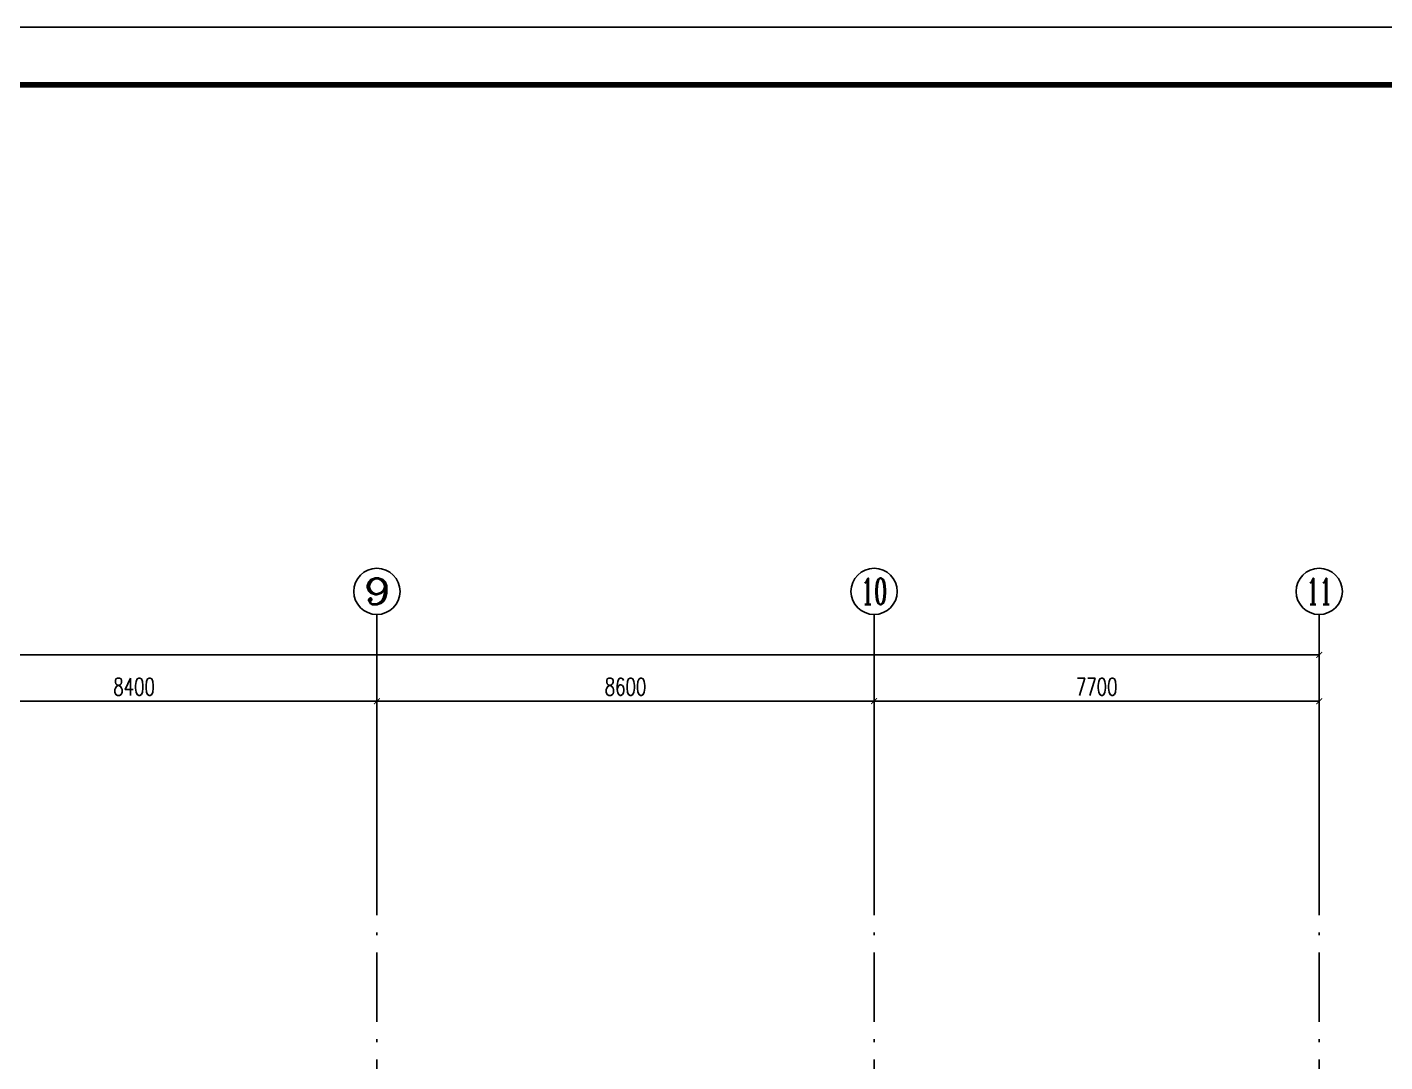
# Model space of a CAD drawing. Extents: x 169490 to 7584583, y -2399407 to 1374371.
# Drawn here: x 516107 to 539591, y 837288 to 855191 of the extents above; entities that cross this region are included whole.
import ezdxf
from ezdxf.enums import TextEntityAlignment as Align

# ---------------------------------------------------------------- set-up
doc = ezdxf.new("R2010")
doc.units = 0
doc.header["$LTSCALE"] = 100
doc.linetypes.add('D3轴线点划线', pattern=[18.5, 12, -3, 0.5, -3])
doc.layers.get('0').update_dxf_attribs({"linetype": 'CONTINUOUS'})
doc.layers.get('DEFPOINTS').update_dxf_attribs({"linetype": 'CONTINUOUS'})
for name, color, linetype in [('AXIS', 3, 'CONTINUOUS'), ('AXIS_TEXT', 4, 'CONTINUOUS'), ('C-AXIS(轴号)', 3, 'CONTINUOUS'), ('C-AXIS-T(字)', 7, 'CONTINUOUS'), ('C-DOTE', 8, 'D3轴线点划线'), ('图框', 140, 'CONTINUOUS')]:
    doc.layers.add(name, color=color, linetype=linetype)
doc.styles.add('_TCH_AXIS', font='COMPLEX', dxfattribs={"bigfont": 'GBCBIG'})
doc.styles.add('_TCH_DIM_T3', font='SIMPLEX.shx', dxfattribs={"width": 0.705882, "bigfont": 'GBCBIG.shx'})
doc.styles.add('COMPLEX', font='COMPLEX')
doc.dimstyles.new('_TCH_ARCH&&100', dxfattribs={"dimtxt": 297.5, "dimasz": 100, "dimexe": 250, "dimexo": 300, "dimgap": 100, "dimtad": 1, "dimdec": 0, "dimzin": 0, "dimdsep": 46, "dimtxsty": '_TCH_DIM_T3', "dimblk": 'ARCHTICK', "dimcen": 0.09, "dimclrt": 7, "dimazin": 2, "dimtfac": 1, "dimtdec": 0, "dimtix": 1, "dimtmove": 2, "dimatfit": 3, "dimfxl": 1, "dimtolj": 1, "dimtzin": 0, "dimarcsym": 0})

# ---------------------------------------------------------------- blocks, each defined once
blk = doc.blocks.new('_ARCHTICK')
at = {"const_width": 0.15}
blk.add_lwpolyline([(-0.5, -0.5), (0.5, 0.5)], dxfattribs=at)
blk = doc.blocks.new('*D1590')
at = {"layer": 'AXIS', "color": 0, "lineweight": -2, "transparency": 16777216}
for p, q in [((466556, 841329), (466556, 844579)), ((538456, 841329), (538456, 844579)), ((466556, 844329), (538456, 844329))]:
    blk.add_line(p, q, dxfattribs=at)
at = {"layer": 'DEFPOINTS', "color": 0, "transparency": 16777216}
for p in [(538456, 844329), (466556, 841029), (538456, 841029)]:
    blk.add_point(p, dxfattribs=at)
at = {"layer": 'AXIS', "color": 0, "lineweight": -2, "transparency": 16777216, "xscale": 100, "yscale": 100, "zscale": 100, "rotation": 180}
blk.add_blockref('_ARCHTICK', (466556, 844329), dxfattribs=at)
at = {"layer": 'AXIS', "color": 0, "lineweight": -2, "transparency": 16777216, "xscale": 100, "yscale": 100, "zscale": 100}
blk.add_blockref('_ARCHTICK', (538456, 844329), dxfattribs=at)
at = {"layer": 'AXIS', "color": 7, "transparency": 16777216, "insert": (502506, 844578), "char_height": 297.5, "attachment_point": 5, "style": '_TCH_DIM_T3'}
blk.add_mtext('\\A1;71900', dxfattribs=at)
blk = doc.blocks.new('*D1603')
at = {"layer": 'AXIS', "color": 0, "lineweight": -2, "transparency": 16777216}
for p, q in [((513756, 841329), (513756, 843779)), ((522156, 841329), (522156, 843779)), ((513756, 843529), (522156, 843529))]:
    blk.add_line(p, q, dxfattribs=at)
at = {"layer": 'DEFPOINTS', "color": 0, "transparency": 16777216}
for p in [(522156, 843529), (513756, 841029), (522156, 841029)]:
    blk.add_point(p, dxfattribs=at)
at = {"layer": 'AXIS', "color": 0, "lineweight": -2, "transparency": 16777216, "xscale": 100, "yscale": 100, "zscale": 100, "rotation": 180}
blk.add_blockref('_ARCHTICK', (513756, 843529), dxfattribs=at)
at = {"layer": 'AXIS', "color": 0, "lineweight": -2, "transparency": 16777216, "xscale": 100, "yscale": 100, "zscale": 100}
blk.add_blockref('_ARCHTICK', (522156, 843529), dxfattribs=at)
at = {"layer": 'AXIS', "color": 7, "transparency": 16777216, "insert": (517956, 843778), "char_height": 297.5, "attachment_point": 5, "style": '_TCH_DIM_T3'}
blk.add_mtext('\\A1;8400', dxfattribs=at)
blk = doc.blocks.new('*D1604')
at = {"layer": 'AXIS', "color": 0, "lineweight": -2, "transparency": 16777216}
for p, q in [((522156, 841329), (522156, 843779)), ((530756, 841329), (530756, 843779)), ((522156, 843529), (530756, 843529))]:
    blk.add_line(p, q, dxfattribs=at)
at = {"layer": 'DEFPOINTS', "color": 0, "transparency": 16777216}
for p in [(530756, 843529), (522156, 841029), (530756, 841029)]:
    blk.add_point(p, dxfattribs=at)
at = {"layer": 'AXIS', "color": 0, "lineweight": -2, "transparency": 16777216, "xscale": 100, "yscale": 100, "zscale": 100, "rotation": 180}
blk.add_blockref('_ARCHTICK', (522156, 843529), dxfattribs=at)
at = {"layer": 'AXIS', "color": 0, "lineweight": -2, "transparency": 16777216, "xscale": 100, "yscale": 100, "zscale": 100}
blk.add_blockref('_ARCHTICK', (530756, 843529), dxfattribs=at)
at = {"layer": 'AXIS', "color": 7, "transparency": 16777216, "insert": (526456, 843778), "char_height": 297.5, "attachment_point": 5, "style": '_TCH_DIM_T3'}
blk.add_mtext('\\A1;8600', dxfattribs=at)
blk = doc.blocks.new('*D1605')
at = {"layer": 'AXIS', "color": 0, "lineweight": -2, "transparency": 16777216}
for p, q in [((530756, 841329), (530756, 843779)), ((538456, 841329), (538456, 843779)), ((530756, 843529), (538456, 843529))]:
    blk.add_line(p, q, dxfattribs=at)
at = {"layer": 'DEFPOINTS', "color": 0, "transparency": 16777216}
for p in [(538456, 843529), (530756, 841029), (538456, 841029)]:
    blk.add_point(p, dxfattribs=at)
at = {"layer": 'AXIS', "color": 0, "lineweight": -2, "transparency": 16777216, "xscale": 100, "yscale": 100, "zscale": 100, "rotation": 180}
blk.add_blockref('_ARCHTICK', (530756, 843529), dxfattribs=at)
at = {"layer": 'AXIS', "color": 0, "lineweight": -2, "transparency": 16777216, "xscale": 100, "yscale": 100, "zscale": 100}
blk.add_blockref('_ARCHTICK', (538456, 843529), dxfattribs=at)
at = {"layer": 'AXIS', "color": 7, "transparency": 16777216, "insert": (534606, 843778), "char_height": 297.5, "attachment_point": 5, "style": '_TCH_DIM_T3'}
blk.add_mtext('\\A1;7700', dxfattribs=at)
blk = doc.blocks.new('_AXISO')
blk.add_circle((0, 0), 0.5)
at = {"layer": 'AXIS_TEXT', "style": 'COMPLEX', "width": 1.041667}
blk.add_attdef('A', text='', height=0.56, dxfattribs=at).set_placement((-0.25, -0.28), (0.25, -0.28), align=Align.FIT)

msp = doc.modelspace()

# ---------------------------------------------------------------- linework, layer by layer
at = {"ltscale": 10}
msp.add_lwpolyline([(549442.9, 854191.4), (454837.9, 854191.4), (454837.9, 796791.4), (549442.9, 796791.4)], close=True, dxfattribs=at)
at = {"layer": 'C-AXIS(轴号)'}
for p, q in [((522155.9, 841028.9), (522155.9, 845028.9)), ((530755.9, 841028.9), (530755.9, 845028.9)), ((538455.9, 841028.9), (538455.9, 845028.9))]:
    msp.add_line(p, q, dxfattribs=at)
at = {"layer": 'C-DOTE'}
for p, q in [((522155.9, 841028.9), (522155.9, 816328.9)), ((530755.9, 841028.9), (530755.9, 816328.9)), ((538455.9, 841028.9), (538455.9, 816328.9))]:
    msp.add_line(p, q, dxfattribs=at)
at = {"layer": '图框'}
msp.add_lwpolyline([(452337.9, 795791.4), (557437.9, 795791.4), (557437.9, 855191.4), (452337.9, 855191.4)], close=True, dxfattribs=at)
at = {"layer": '图框', "const_width": 100}
msp.add_lwpolyline([(454837.9, 796791.4), (556437.9, 796791.4), (556437.9, 854191.4), (454837.9, 854191.4)], close=True, dxfattribs=at)

# ---------------------------------------------------------------- block references
at = {"layer": 'C-AXIS(轴号)'}
ref = msp.add_blockref('_AXISO', (522155.9, 845428.9), dxfattribs=dict(at, xscale=800, yscale=800, zscale=800))
ref.add_attrib('A', '9', dxfattribs={"layer": 'C-AXIS-T(字)', "height": 452.5, "style": '_TCH_AXIS', "width": 1.5}).set_placement((521929.6, 845202.6), (522382.1, 845202.6), align=Align.FIT)
ref = msp.add_blockref('_AXISO', (530755.9, 845428.9), dxfattribs=dict(at, xscale=800, yscale=800, zscale=800))
ref.add_attrib('A', '10', dxfattribs={"layer": 'C-AXIS-T(字)', "height": 452.55, "style": '_TCH_AXIS', "width": 0.724138}).set_placement((530529.6, 845202.6), (530982.1, 845202.6), align=Align.FIT)
ref = msp.add_blockref('_AXISO', (538455.9, 845428.9), dxfattribs=dict(at, xscale=800, yscale=800, zscale=800))
ref.add_attrib('A', '11', dxfattribs={"layer": 'C-AXIS-T(字)', "height": 452.55, "style": '_TCH_AXIS', "width": 0.875}).set_placement((538229.6, 845202.6), (538682.1, 845202.6), align=Align.FIT)

# ---------------------------------------------------------------- dimensions: what is measured, and where the dimension line sits
at = {"layer": 'AXIS'}
for p1, p2, distance, picture, middle in [((466555.9, 841028.9), (538455.9, 841028.9), 3300, '*D1590', (502505.9, 844577.6)), ((513755.9, 841028.9), (522155.9, 841028.9), 2500, '*D1603', (517955.9, 843777.6)), ((522155.9, 841028.9), (530755.9, 841028.9), 2500, '*D1604', (526455.9, 843777.6)), ((530755.9, 841028.9), (538455.9, 841028.9), 2500, '*D1605', (534605.9, 843777.6))]:
    dim = msp.add_aligned_dim(p1=p1, p2=p2, distance=distance, dimstyle='_TCH_ARCH&&100', dxfattribs=at)
    dim.commit()
    dim.dimension.update_dxf_attribs({"geometry": picture, "text_midpoint": middle})

doc.saveas('drawing.dxf')
